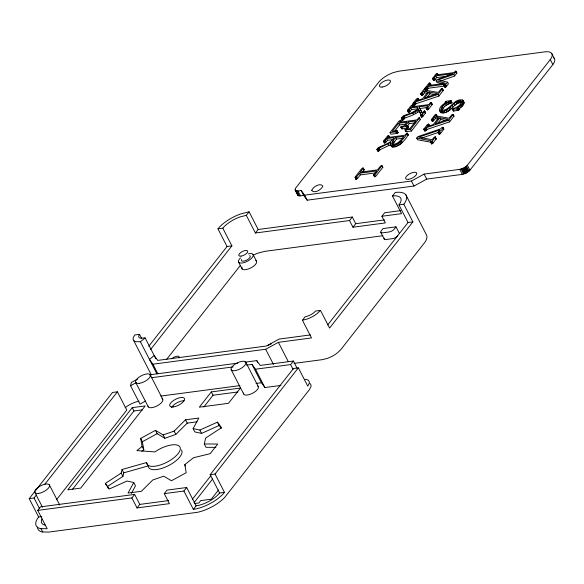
<?xml version="1.0" encoding="UTF-8"?>
<svg xmlns="http://www.w3.org/2000/svg" width="584" height="584" viewBox="0 0 584 584"><rect width="100%" height="100%" fill="white"/><g stroke="black" fill="none" stroke-linecap="round" stroke-linejoin="round"><path stroke-width="0.88" d="M392.017 143.452L392.587 141.394L395.58 137.422L403.843 136.327C401.259 139.788 397.383 145.066 392.411 144.095L392.017 143.452L392.594 144.562M297.65 194.231C297.614 197.151 302.198 195.319 303.673 195.384L307.162 200.181L414.012 186.033L426.707 179.091L462.324 174.375L466.572 172.886L469.945 170.207L552.851 64.547A16.403 6.643 -27.2 0 0 553.632 57.772M463.163 100.784C463.265 103.521 460.55 105.434 458.608 106.967L459.469 108.639C462.039 106.865 465.944 103.361 462.835 100.229C453.812 97.221 449.921 112.092 441.278 109.814L441.059 109.303C442.022 104.594 447.118 102.507 451.103 101.01L450.534 100.616L445.716 101.375L445.103 102.163L445.672 103.273M441.913 110.967C442.876 106.266 447.972 104.178 451.965 102.682L451.169 100.652M400.558 120.815L399.456 122.224L416.699 119.939L419.078 117.734L420.341 119.508L411.464 131.028L405.865 131.648L405.077 129.619L409.983 128.502L415.874 120.99L408.355 121.983L405.406 125.742L407.661 125.56L408.45 127.597L407.077 128.239L401.741 128.83L400.879 127.166L401.5 126.378L403.96 125.932L406.909 122.173L398.631 123.275L392.302 131.334L397.193 130.801L397.981 132.831L396.609 133.488L390.893 134.24L390.039 132.575L399.113 121.005L400.792 120.311L401.42 122.479L400.792 120.311M401.741 128.83L400.945 126.808M397.981 132.831L397.193 130.801M405.865 131.648L405.077 129.619M458.608 106.967L457.119 107.909L458.221 107.879L459.082 109.551L458.462 110.332L453.337 111.011L452.549 108.989C456.046 107.595 460.747 105.938 461.521 101.682L461.309 101.229C452.768 99.426 448.884 114.252 439.723 110.814C438.562 106.835 443.716 103.937 446.548 102.083L445.103 102.163M453.337 111.011L452.549 108.989M459.009 109.909L458.221 107.879M388.754 135.649L387.418 137.561L404.661 135.276L407.041 133.072L408.304 134.846C404.749 140.262 399.726 147.153 392.411 147.058L391.528 146.569L390.674 144.898L390.652 142.481L379.22 148.007L378.001 149.358L376.921 149.497L378.249 147.599C383.856 144.971 390.74 143.292 394.134 137.612L386.593 138.612L384.476 141.102L383.396 141.248L387.674 135.795L388.754 135.649L389.616 137.32L388.637 136.101M408.45 127.597L407.661 125.56M145.547 401.055L139.992 404.091L130.568 385.754L131.32 382.498L137.671 379.023M107.091 486.727L122.925 476.405L121.209 473.069L122.034 469.507L146.547 462.557A18.593 7.534 -27.2 0 0 166.477 462.455A18.593 7.534 -27.2 0 0 179.281 446.147A18.593 7.534 -27.2 0 0 154.906 451.914L136.875 450.592L142.095 446.453L140.671 438.416L155.424 430.35L163.177 434.934L164.885 438.263L175.828 434.43L187.245 423.137L196.998 421.845M122.925 476.405L123.75 472.843L122.034 469.507M215.868 447.351L206.013 447.3L204.298 443.964L205.67 438.029L221.504 427.707L217.452 422.137L199.881 430.072L193.114 428.583L198.83 418.042L185.53 419.801L174.112 431.101L163.177 434.934M403.048 138.211L396.434 139.087L392.981 144.117L392.127 142.452M427.181 93.257L424.685 92.827L421.838 95.63L420.575 93.863L423.867 89.454L425.137 88.659L425.546 88.761L424.678 90.075L438.292 92.418L441.314 88.775L442.395 88.637L443.256 90.301L438.883 96.075L416.18 103.66L414.954 105.018L413.874 105.164L413.012 103.499L416.304 99.097L417.983 98.404L418.837 100.068L418.436 99.966M413.874 105.164L414.1 104.667M421.429 95.528L421.663 95.031M437.949 119.034L435.445 118.603L432.598 121.406L431.335 119.632L434.635 115.223L435.905 114.435L436.306 114.537L435.438 115.851L449.059 118.187L452.074 114.552L453.155 114.406L454.016 116.07L449.651 121.844L426.948 129.436L425.714 130.794L424.634 130.94L423.772 129.268L427.065 124.874L428.744 124.173L429.605 125.845L428.342 124.071M424.634 130.94L424.006 128.772M432.189 121.304L432.423 120.8M375.811 172.842L360.291 174.901L357.466 178.492L355.795 179.186L355.167 177.018L361.627 168.776L362.898 167.988L364.161 169.754L362.518 172.054M355.795 179.186L356.021 178.682M354.933 177.514L356.612 176.828L359.43 173.229L376.68 170.944L373.629 175.039L374.483 176.711L375.57 176.565L382.856 167.28L381.593 165.513L380.323 166.301L377.498 169.9L360.255 172.185L363.306 168.09M390.864 144.533L380.082 149.672L378.184 151.271L377.147 149M374.483 176.711L373.855 174.543M381.994 165.615L375.3 174.346L373.629 175.039M422.276 113.055L419.005 106.843L427.904 105.66L426.145 108.106L427.408 109.88L428.685 109.069L432.131 104.682L431.503 102.514L430.423 102.653L428.722 104.616L411.479 106.901L412.815 104.989L412.413 104.886L411.136 105.682L407.69 110.069L407.457 110.58L408.311 112.252L409.399 112.106L411.516 109.617L417.969 108.763L417.107 107.091L410.654 107.945L408.537 110.442L407.457 110.58M412.815 104.989L413.443 107.157L412.581 105.485M425.546 88.761L426.174 90.929L425.313 89.264M390.674 144.898L391.557 145.387C398.865 145.482 403.887 138.598 407.45 133.174M447.84 76.117L436.628 77.599L434.518 80.088L433.438 80.227L432.576 78.563L435.846 74.19L437.518 73.504L438.38 75.168M433.438 80.227L432.81 78.059M440.708 81.015L454.644 75.986L456.892 72.92L455.629 71.146L453.841 72.606L436.598 74.883L437.518 73.504M419.005 106.843L422.225 112.902L424.4 110.945L425.663 112.719L422.414 116.858L421.327 117.004L420.473 115.333L421.035 114.413L418.472 109.588L412.859 113.019L404.062 116.347L402.434 118.216L401.354 118.355L403.179 115.829L410.975 113.07L416.604 110.011L418.071 108.858L417.107 107.091M419.48 117.837L410.603 129.356L405.011 129.984M421.327 117.004L421.56 116.501M426.145 108.106L427.831 107.405L431.503 102.514M413.012 103.499L414.1 103.353L415.326 101.996L438.029 94.404L442.395 88.637M429.992 83.103L429.751 83.607L430.605 85.279L430.846 84.768L429.992 83.103L428.904 83.242L425.042 88.169L426.123 88.023L427.408 86.593L444.658 84.308L443.906 85.468L444.767 87.133L445.847 86.994L448.468 83.862L447.607 82.198L438.212 79.942L453.79 74.321L456.038 71.248M436.306 114.537L436.934 116.705L436.08 115.033M423.772 129.268L424.86 129.122L426.086 127.765L448.789 120.18L453.155 114.406M393.317 139.503L387.455 140.277L385.338 142.766L384.25 142.912L384.491 142.401M418.472 109.588L419.327 111.252L417.64 112.478L411.472 115.668L404.924 118.012L403.296 119.881L402.208 120.027L402.449 119.516M408.311 112.252L408.552 111.741L407.69 110.069M420.575 93.863L421.655 93.717L423.823 91.162L427.999 91.878L422.597 98.762L416.18 100.908L417.983 98.404M420.473 115.333L422.152 114.647L424.809 111.055M426.999 109.777L427.24 109.266L426.386 107.595M444.767 87.133L445.001 86.622M431.335 119.632L432.423 119.494L434.591 116.931L438.759 117.654L433.357 124.538L426.94 126.677L428.744 124.173M121.209 473.069L105.375 483.391L109.427 488.969L127.005 481.034L133.765 482.515L128.049 493.057L141.35 491.297L152.767 480.004L163.71 476.172L171.455 480.756L186.216 472.69L184.785 464.652L193.494 457.746L210.167 453.68L217.737 444.037L204.298 443.964M131.4 493.385L135.481 485.851L133.765 482.515M438.007 132.371L439.818 129.962L418.691 137.189L432.167 139.707L434.131 137.306L435.35 136.926L436.292 138.788L432.985 143.08L431.7 143.89L430.437 142.022L431.306 140.81L416.691 138.094L417.837 136.634L440.672 128.874L441.694 127.67L442.92 127.29L443.862 129.137L440.548 133.444L438.949 134.218C436.058 131.875 443.365 130.882 442.92 127.29M431.539 143.277L431.379 143.868M141.613 338.37L139.547 334.347L138.758 335.924A9.03 3.657 -27.2 0 0 140.423 338.209L145.139 337.932L154.22 355.605L157.709 360.401L266.435 346.005L279.137 339.063L310.396 334.924M430.437 142.022L431.737 141.824L435.35 136.926M134.648 494.407L131.882 497.933L137.021 507.934L139.788 504.408L134.648 494.407L40.522 506.868L37.756 510.394L47.173 528.732L40.581 528.622A25.441 10.308 -27.2 0 1 37.42 518.687L38.624 516.971L29.2 498.634L34.069 497.991L36.391 495.02M327.712 324.894L408.019 222.533L398.938 204.86L399.821 203.604A19.279 7.811 -27.2 0 0 394.171 195.837L392.484 195.99L401.566 213.656L381.907 216.255L385.338 222.927L352.962 227.213L349.531 220.54L352.298 217.022L355.722 223.694L352.962 227.213M398.938 204.86L403.807 204.218L405.004 202.509A25.441 10.308 -27.2 0 0 397.551 192.253L395.251 192.457L392.484 195.99M246.317 215.335L249.083 211.817L258.164 229.49L255.405 233.009L246.317 215.335L240.068 216.912A19.279 7.811 -27.2 0 0 223.935 226.899L222.818 228.191L217.949 228.833L227.037 246.506L148.796 346.217M29.2 498.634L112.5 392.47L117.399 391.82L126.794 410.099L56.473 499.773M44.807 484.297L117.399 391.82M150.453 349.655L231.899 245.857L222.818 228.191M166.608 359.408L240.104 265.742M132.247 407.639L67.773 489.815L80.723 488.1L145.197 405.924L132.247 407.639L133.962 410.975L72.285 489.574M429.751 83.607L428.233 85.541L445.475 83.264L436.109 80.753L437.051 79.555L453.016 73.65L435.774 75.935L433.664 78.417L432.576 78.563M394.215 131.655L399.485 124.939L405.281 124.173M425.042 88.169L426.298 89.943L428.269 88.257L444.65 86.089M429.13 92.09L424.356 98.17L437.445 93.498L429.13 92.09L429.985 93.754L435.803 94.747M426.802 97.813L429.985 93.754M407.245 126.159L409.209 123.655L415.063 122.874M443.906 85.468L444.993 85.322L447.607 82.198M211.32 391.908L199.348 407.172L228.49 403.31L240.462 388.053L211.32 391.908L213.036 395.244L203.787 407.033M439.891 117.858L435.116 123.947L448.205 119.275L439.891 117.858L440.745 119.53L447.402 120.662M437.562 123.582L440.745 119.53M137.021 507.934L169.404 503.649L164.265 493.641L167.024 490.122L186.69 487.509L196.114 505.846L193.348 509.379L183.923 491.042L186.69 487.509M381.907 216.255L384.674 212.737L400.763 210.605M154.22 355.605L149.446 359.394L152.935 364.19L265.683 349.261L278.386 342.319L311.52 337.932L302.439 320.258L305.228 316.703L307.768 316.046A9.03 3.657 -27.2 0 0 313.82 312.739L315.601 311.031L320.499 310.389L329.58 328.055L412.888 221.891L403.807 204.218M396.003 226.855L394.163 229.198A4.103 1.664 -27.2 0 1 389.083 231.979L382.608 232.833A4.103 1.664 -27.2 0 1 381.206 230.914L383.053 228.57L396.003 226.855L399.427 233.52M246.601 365.124L251.996 364.409L255.485 369.212L290.606 364.584L293.394 361.029L297.081 368.212M192.311 499.335L210.89 475.661M215.051 474.026L224.475 492.363L219.606 493.005L210.182 474.668L215.051 474.026L298.358 367.854L307.783 386.192L309.228 383.323A15.191 6.154 -27.2 0 0 306.432 379.476L305.052 379.279M194.027 502.671L212.605 478.997M304.592 195.18L411.443 181.033L424.137 174.09L459.754 169.375L463.995 167.885L467.375 165.206L550.281 59.546A16.403 6.643 -27.2 0 0 544.697 51.874L398.996 71.168L393.477 72.54A16.403 6.643 -27.2 0 0 378.673 82.271L295.767 187.931C292.971 191.391 299.351 191.421 301.103 190.384L304.592 195.18L307.162 200.181M218.569 489.91L211.262 499.218L200.735 500.612L198.896 502.963L194.508 503.547M217.949 228.833L219.467 227.081A25.441 10.308 -27.2 0 1 240.769 213.905L249.083 211.817M210.182 474.668L293.46 368.504L298.358 367.854M219.708 492.889L218.496 494.29A19.279 7.811 -27.2 0 1 197.932 505.532L195.954 505.875M224.475 492.363L222.964 494.115A25.441 10.308 -27.2 0 1 195.822 508.949L193.348 509.379M320.499 310.389L317.258 313.491A15.191 6.154 -27.2 0 1 307.075 319.061L302.439 320.258M440.219 111.164L440.577 112.478C449.629 115.632 453.301 102.09 461.74 102.609L460.885 100.944M139.547 334.347L134.648 334.997L133.203 337.873A15.191 6.154 -27.2 0 0 135.999 341.72L140.364 341.72L145.139 337.932M141.854 451.337L143.81 449.789L142.379 441.745L140.671 438.416M401.807 128.473L402.354 128.042M390.039 132.575L395.748 131.816L397.127 131.166M452.476 109.347L456.783 108.894L458.155 108.244M400.879 127.166L406.223 126.575L407.588 125.925M130.568 385.754L136.123 382.717M142.379 441.745L157.14 433.686L164.885 438.263M193.114 428.583L194.83 431.919L201.597 433.401L219.168 425.466L221.197 428.254M421.298 138.211L438.146 132.488M435.43 138.707L436.292 138.788M123.75 472.843L148.263 465.893A18.593 7.534 -27.2 0 0 167.462 466.149A18.593 7.534 -27.2 0 0 181.441 449.979M139.072 401.164L135.357 402.135A15.191 6.154 -27.2 0 0 125.173 407.698M419.859 108.507L426.977 107.566M258.164 229.49L352.298 217.022M255.405 233.009L349.531 220.54M355.722 223.694L384.506 219.876M227.037 246.506L231.899 245.857M408.019 222.533L412.888 221.891M382.878 235.717L264.983 251.324L258.581 252.923A19.279 7.811 -27.2 0 0 254.003 254.821M149.431 374.84L237.827 363.131M245.046 362.175L256.77 360.62L260.26 365.423L293.394 361.029M151.358 377.739L233.126 366.913M294 363.401L322.66 359.605L327.296 358.408A15.191 6.154 -27.2 0 0 337.479 352.838L340.72 349.728L425.225 241.849A25.441 10.308 -27.2 0 0 426.108 234.206L405.887 194.866M160.782 396.076L239.856 385.608M256.026 383.462L261.42 382.746L264.91 387.55L280.984 385.418M213.036 395.244L237.761 391.966M133.962 410.975L142.598 409.829M37.756 510.394L131.882 497.933M164.265 493.641L183.923 491.042M38.624 516.971L41.865 516.541M139.788 504.408L168.564 500.597M458.462 109.515L459.082 109.551M397.427 132.437L398.047 132.473M407.902 127.195L408.515 127.232M45.202 525.147L45.005 525.118A19.279 7.811 -27.2 0 1 41.887 518.95M431.306 142.313L417.545 139.758L416.691 138.094M443.037 83.877L436.963 82.424L436.109 80.753M456.491 72.817L456.892 72.92M443.256 90.301L441.993 88.534M426.4 90.432L425.137 88.659M431.956 104.076L432.364 104.178M453.607 115.968L454.016 116.07M413.268 106.551L413.669 106.653M437.161 116.201L435.905 114.435M420.341 119.508L419.078 117.734M408.304 134.846L407.041 133.072M382.856 167.28L381.593 165.513M364.161 169.754L362.898 167.988M430.846 84.768L429.583 82.994M425.663 112.719L424.4 110.945M107.595 487.428L108.609 488.815M464.017 102.448L462.835 100.229M419.327 111.252L421.035 114.471M551.697 53.407L554.267 58.407M550.281 59.546L552.851 64.547M455.629 71.146L456.206 72.255M455.805 71.752L456.666 73.416M453.79 74.321L454.644 75.986M463.221 101.412L464.076 103.083M462.236 99.886L463.09 101.558M463.046 102.142L463.9 103.806M462.002 103.879L462.856 105.543M460.236 100.82L461.097 102.492M459.367 100.871L460.228 102.536M461.046 104.952L461.907 106.617M458.498 101.047L459.352 102.711M457.622 101.339L458.476 103.003M459.915 105.981L460.776 107.653M456.739 101.747L457.593 103.412M455.849 102.273L456.71 103.945M445.592 84.768L446.446 86.432M457.608 108.668L458.462 110.332M444.993 85.322L445.847 86.994M454.228 103.529L455.082 105.193M456.783 108.894L457.637 110.558M444.147 84.957L444.716 86.067M444.314 85.571L445.169 87.242M437.117 73.394L437.971 75.066M437.292 74L437.861 75.11M451.103 101.01L451.965 102.682M450.592 101.419L451.447 103.083M452.271 105.39L453.126 107.055M449.819 101.653L450.673 103.317M453.096 109.383L453.958 111.048M435.774 75.935L436.628 77.599M442.168 89.133L443.022 90.797M448.76 101.908L449.622 103.572M450.359 107.259L451.22 108.931M447.68 102.317L448.534 103.988M434.255 77.869L435.109 79.534M452.753 114.303L453.323 115.413M452.929 114.909L453.783 116.574M446.563 102.893L447.417 104.565M433.664 78.417L434.518 80.088M448.972 108.463L449.833 110.128M432.985 78.665L433.839 80.329M445.409 103.638L446.264 105.302M447.417 109.529L448.278 111.201M443.621 105.062L444.475 106.726M438.029 94.404L438.883 96.075M445.833 110.354L446.687 112.026M442.205 106.573L443.066 108.244M444.22 110.938L445.081 112.602M448.789 120.18L449.651 121.844M441.263 108.091L442.117 109.763M442.577 111.281L443.439 112.946M441.059 109.303L441.847 110.923M441.314 111.354L442.168 113.019M440.365 111.201L441.219 112.865M427.408 86.593L428.269 88.257M439.394 110.201L440.577 112.478M467.375 165.206L469.945 170.207M426.721 87.469L427.583 89.133M466.492 166.141L469.061 171.141M426.123 88.023L426.984 89.695M465.952 166.601L468.521 171.601M425.444 88.272L426.298 89.943M465.346 167.053L467.915 172.054M464.689 167.484L467.258 172.484M431.101 102.412L431.671 103.521M431.277 103.01L432.131 104.682M463.995 167.885L466.572 172.886M442.577 127.268L443.862 129.137M442.752 127.874L443.606 129.538M423.823 91.162L424.685 92.827M463.28 168.25L465.857 173.251M462.557 168.579L465.127 173.579M461.827 168.856L464.397 173.857M434.591 116.931L435.445 118.603M422.247 93.17L423.108 94.834M461.104 169.083L463.674 174.083M421.655 93.717L422.517 95.389M420.801 93.36L421.371 94.477M420.976 93.966L421.838 95.63M459.754 169.375L462.324 174.375M427.831 107.405L428.685 109.069M433.014 118.946L433.868 120.611M439.686 131.78L440.548 133.444M427.233 107.96L428.087 109.631M439.299 132.181L440.161 133.845M426.546 108.215L427.408 109.88M432.423 119.494L433.277 121.158M438.869 132.451L439.73 134.116M431.744 119.735L432.598 121.406M438.416 132.575L439.27 134.24M424.568 111.559L425.422 113.23M417.582 98.294L418.151 99.404M417.743 98.908L418.319 100.025M435.022 136.904L435.876 138.576M435.182 137.525L436.036 139.189M428.51 124.684L429.364 126.348M422.152 114.647L423.006 116.311M415.326 101.996L416.18 103.66M421.56 115.194L422.414 116.858M414.691 102.806L415.545 104.47M420.881 115.442L421.736 117.107M414.1 103.353L414.954 105.018M426.086 127.765L426.948 129.436M413.246 102.996L413.815 104.113M413.421 103.602L414.275 105.266M416.786 110.814L417.64 112.478M432.131 141.416L432.985 143.08M425.451 128.575L426.305 130.247M431.737 141.824L432.591 143.489M412.413 104.886L412.983 105.996M424.86 129.122L425.714 130.794M431.299 142.095L432.16 143.759M430.846 142.226L431.7 143.89M424.181 129.371L425.035 131.042M414.917 111.953L415.771 113.624M410.654 107.945L411.516 109.617M412.859 113.019L413.72 114.69M409.136 109.88L409.997 111.551M408.537 110.442L409.399 112.106M407.858 110.69L408.712 112.354M408.355 121.983L409.209 123.655M404.062 116.347L404.924 118.012M410.603 129.356L411.464 131.028M403.04 117.654L403.894 119.326M407.041 125.523L407.61 126.633M407.041 126.348L407.902 128.013M402.434 118.216L403.296 119.881M406.223 126.575L407.077 128.239M401.595 117.851L402.164 118.961M401.755 118.464L402.61 120.129M401.354 118.355L402.208 120.027M405.632 130.02L406.486 131.685M400.383 120.209L401.244 121.881M407.216 133.678L408.07 135.342M401.507 127.195L402.361 128.867M398.631 123.275L399.485 124.939M424.137 174.09L426.707 179.091M396.572 130.772L397.142 131.882M401.471 140.89L402.325 142.562M396.572 131.59L397.434 133.262M395.748 131.816L396.609 133.488M400.544 141.744L401.398 143.408M399.463 142.569L400.325 144.241M395.58 137.422L396.434 139.087M398.23 143.379L399.091 145.044M396.85 144.138L397.704 145.81M393.339 140.277L394.193 141.948M395.521 144.737L396.375 146.401M392.587 141.394L393.441 143.065M394.244 145.153L395.105 146.818M388.528 136.152L389.097 137.262M411.443 181.033L414.012 186.033M393.025 145.394L393.879 147.066M391.557 145.387L392.411 147.058M390.375 143.927L391.528 146.569M386.593 138.612L387.455 140.277M388.061 144.014L388.915 145.679M385.075 140.547L385.936 142.211M384.476 141.102L385.338 142.766M383.798 141.35L384.652 143.022M383.396 141.248L384.25 142.912M379.22 148.007L380.082 149.672M378.593 148.81L379.454 150.475M378.001 149.358L378.863 151.022M377.322 149.599L378.184 151.271M376.921 149.497L377.775 151.168M374.709 174.901L375.57 176.565M374.03 175.142L374.884 176.813M363.073 168.586L363.934 170.258M359.43 173.229L360.291 174.901M356.612 176.828L357.466 178.492M356.021 177.375L356.875 179.04M355.342 177.616L356.196 179.288M380.856 232.454L384.279 239.119M301.103 190.384L303.673 195.384M297.862 190.815L300.432 195.815M296.701 190.858L299.271 195.859M296.212 190.793L298.789 195.793M295.453 189.946L298.373 195.662M295.409 190.326L298.052 195.479M295.088 189.946L297.811 195.238M253.018 254.383L256.449 261.055M238.652 262.238L242.075 268.91M290.606 364.584L293.066 369.365M278.386 342.319L288.284 361.584M265.683 349.261L273.524 364.511M256.77 360.62L257.595 362.226M255.485 369.212L264.91 387.55M251.996 364.409L261.42 382.746M245.835 362.35A8.198 3.321 -27.2 0 1 235.921 370.49A8.198 3.321 -27.2 0 1 233.724 365.153A8.198 3.321 -27.2 0 1 245.835 362.35L258.34 386.688M231.147 369.643L243.659 393.981M217.452 422.137L219.168 425.466M199.881 430.072L201.597 433.401M154.636 356.401L155.862 358.795M185.53 419.801L187.245 423.137M152.935 364.19L157.884 373.826M140.364 341.72L156.877 373.84M133.59 340.348L151.329 374.877M150.161 374.716L162.666 399.062M174.112 431.101L175.828 434.43M184.785 464.652L185.471 465.981M135.787 382.571L148.299 406.909M155.424 430.35L157.14 433.686M142.095 446.453L143.81 449.789M146.547 462.557L147.92 465.222M105.375 483.391L106.405 485.392M49.341 484.808L59.743 505.043M34.974 492.655L42.464 507.233M34.069 497.991L39.391 508.357M41.019 528.681L42.734 532.024M248.339 253.836A8.198 3.321 -27.2 0 1 252.412 257.318A8.198 3.321 -27.2 0 1 241.426 263.077A8.198 3.321 -27.2 0 1 240.535 257.924M249.689 255.617A4.92 1.993 -27.2 0 1 246.448 260.238A4.92 1.993 -27.2 0 1 241.506 259.537M255.69 260.486A8.198 3.321 -27.2 0 1 250.281 268.187A8.198 3.321 -27.2 0 1 242.053 267.027M171.616 358.824A4.92 1.993 -27.2 0 1 177.01 356.24A4.92 1.993 -27.2 0 1 179.12 357.831M268.056 345.443A4.92 1.993 -27.2 0 1 271.443 343.823M384.272 238.177A4.103 1.664 -27.2 0 0 386.031 239.506L392.506 238.644A4.103 1.664 -27.2 0 0 397.587 235.87M161.914 398.492A8.198 3.321 -27.2 0 1 157.461 405.697A8.198 3.321 -27.2 0 1 148.037 406.077M257.763 386.017A8.198 3.321 -27.2 0 1 252.266 393.419A8.198 3.321 -27.2 0 1 243.579 393.061M309.965 383.586A15.191 6.154 -27.2 0 1 310.943 386.659L309.491 389.528L224.672 497.451A25.441 10.308 -27.2 0 1 197.538 512.285L48.888 532.068L42.296 531.958A25.441 10.308 -27.2 0 1 37.434 527.067M171.623 407.603A8.198 3.321 -27.2 0 1 184.062 400.799M311.739 190.347C314.082 194.071 321.572 189.669 322.842 186.128C320.499 182.405 313.009 186.807 311.739 190.347M408.428 179.325A6.154 2.489 -27.2 0 0 416.779 173.484A6.154 2.489 -27.2 0 0 408.362 174.601A6.154 2.489 -27.2 0 0 408.428 179.325M382.162 87.074A6.154 2.489 -27.2 0 0 390.514 81.234A6.154 2.489 -27.2 0 0 382.104 82.344A6.154 2.489 -27.2 0 0 382.162 87.074M241.053 256.128A4.92 1.993 -27.2 0 0 247.733 251.456A4.92 1.993 -27.2 0 0 241.002 252.346A4.92 1.993 -27.2 0 0 241.053 256.128M139.291 383.345A8.198 3.321 -27.2 0 0 150.424 375.556A8.198 3.321 -27.2 0 0 139.211 377.038A8.198 3.321 -27.2 0 0 139.291 383.345M38.471 493.429A8.198 3.321 -27.2 0 0 49.604 485.64A8.198 3.321 -27.2 0 0 38.391 487.129A8.198 3.321 -27.2 0 0 38.471 493.429M173.433 406.924A8.198 3.321 -27.2 0 0 184.566 399.135A8.198 3.321 -27.2 0 0 173.353 400.617A8.198 3.321 -27.2 0 0 173.433 406.924"/></g></svg>
